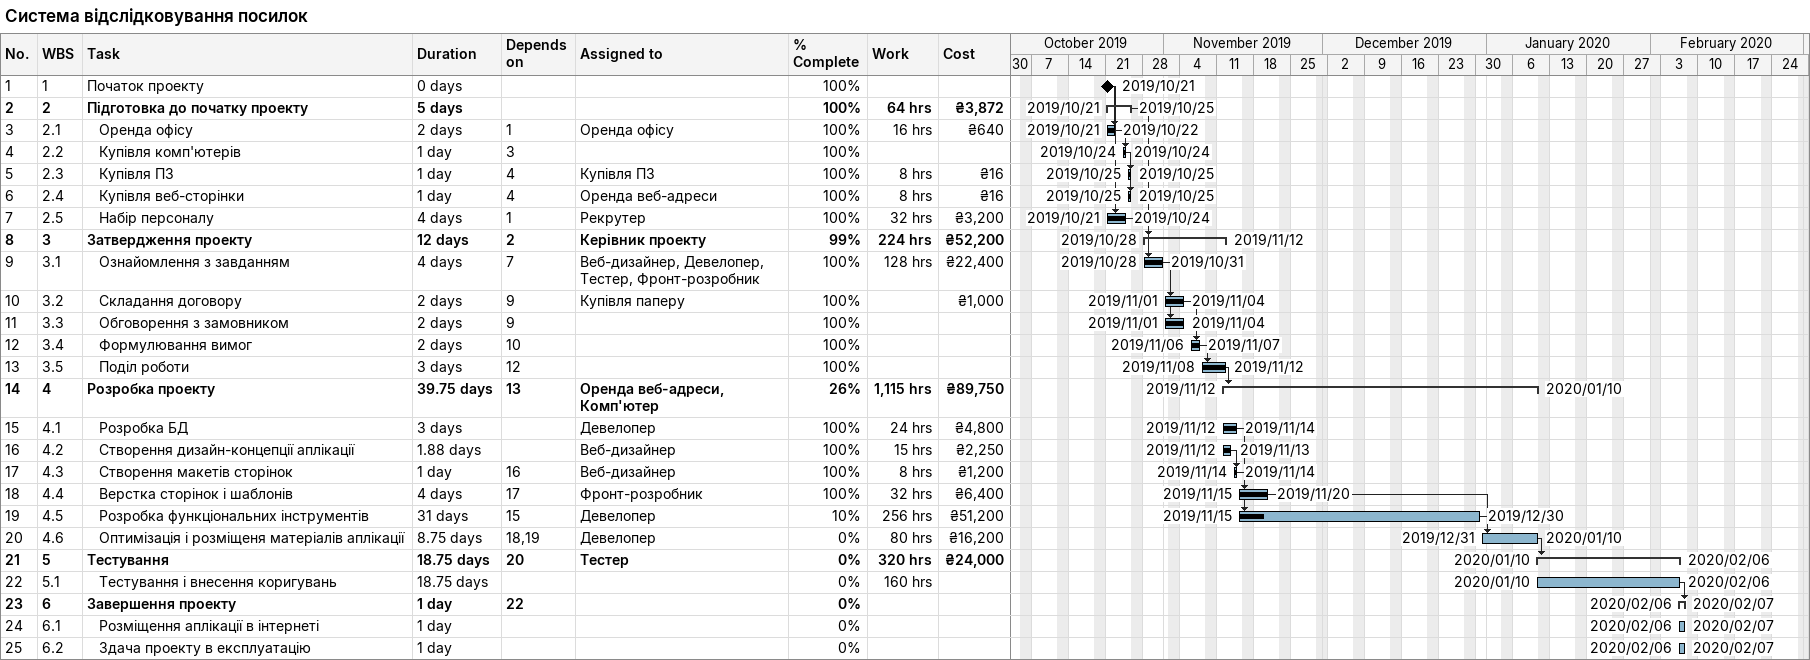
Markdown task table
Система відслідковування посилок

| ID | WBS | Task | Duration | Start | Finish | Predecessors | Resources | % complete | Work (h) | Cost (₴) |
|---|---|---|---|---|---|---|---|---|---|---|
| 1 | 1 | Початок проекту | 0d | 2019-10-21 | 2019-10-21 |  |  | 100 |  |  |
| 2 | 2 | **Підготовка до початку проекту** | 5d | 2019-10-21 | 2019-10-25 |  |  | 100 | 64 | 3872 |
| 3 | 2.1 | Оренда офісу | 2d | 2019-10-21 | 2019-10-22 | 1 | Оренда офісу | 100 | 16 | 640 |
| 4 | 2.2 | Купівля комп'ютерів | 1d | 2019-10-24 | 2019-10-24 | 3 |  | 100 |  |  |
| 5 | 2.3 | Купівля ПЗ | 1d | 2019-10-25 | 2019-10-25 | 4 | Купівля ПЗ | 100 | 8 | 16 |
| 6 | 2.4 | Купівля веб-сторінки | 1d | 2019-10-25 | 2019-10-25 | 4 | Оренда веб-адреси | 100 | 8 | 16 |
| 7 | 2.5 | Набір персоналу | 4d | 2019-10-21 | 2019-10-24 | 1 | Рекрутер | 100 | 32 | 3200 |
| 8 | 3 | **Затвердження проекту** | 12d | 2019-10-28 | 2019-11-12 | 2 | Керівник проекту | 99 | 224 | 52200 |
| 9 | 3.1 | Ознайомлення з завданням | 4d | 2019-10-28 | 2019-10-31 | 7 | Веб-дизайнер, Девелопер, Тестер, Фронт-розробник | 100 | 128 | 22400 |
| 10 | 3.2 | Складання договору | 2d | 2019-11-01 | 2019-11-04 | 9 | Купівля паперу | 100 |  | 1000 |
| 11 | 3.3 | Обговорення з замовником | 2d | 2019-11-01 | 2019-11-04 | 9 |  | 100 |  |  |
| 12 | 3.4 | Формулювання вимог | 2d | 2019-11-06 | 2019-11-07 | 10 |  | 100 |  |  |
| 13 | 3.5 | Поділ роботи | 3d | 2019-11-08 | 2019-11-12 | 12 |  | 100 |  |  |
| 14 | 4 | **Розробка проекту** | 39.75d | 2019-11-12 | 2020-01-10 | 13 | Оренда веб-адреси, Комп'ютер | 26 | 1115 | 89750 |
| 15 | 4.1 | Розробка БД | 3d | 2019-11-12 | 2019-11-14 |  | Девелопер | 100 | 24 | 4800 |
| 16 | 4.2 | Створення дизайн-концепції аплікації | 1.88d | 2019-11-12 | 2019-11-13 |  | Веб-дизайнер | 100 | 15 | 2250 |
| 17 | 4.3 | Створення макетів сторінок | 1d | 2019-11-14 | 2019-11-14 | 16 | Веб-дизайнер | 100 | 8 | 1200 |
| 18 | 4.4 | Верстка сторінок і шаблонів | 4d | 2019-11-15 | 2019-11-20 | 17 | Фронт-розробник | 100 | 32 | 6400 |
| 19 | 4.5 | Розробка функціональних інструментів | 31d | 2019-11-15 | 2019-12-30 | 15 | Девелопер | 10 | 256 | 51200 |
| 20 | 4.6 | Оптимізація і розміщеня матеріалів аплікації | 8.75d | 2019-12-31 | 2020-01-10 | 18, 19 | Девелопер | 0 | 80 | 16200 |
| 21 | 5 | **Тестування** | 18.75d | 2020-01-10 | 2020-02-06 | 20 | Тестер | 0 | 320 | 24000 |
| 22 | 5.1 | Тестування і внесення коригувань | 18.75d | 2020-01-10 | 2020-02-06 |  |  | 0 | 160 |  |
| 23 | 6 | **Завершення проекту** | 1d | 2020-02-06 | 2020-02-07 | 22 |  | 0 |  |  |
| 24 | 6.1 | Розміщення аплікації в інтернеті | 1d | 2020-02-06 | 2020-02-07 |  |  | 0 |  |  |
| 25 | 6.2 | Здача проекту в експлуатацію | 1d | 2020-02-06 | 2020-02-07 |  |  | 0 |  |  |
